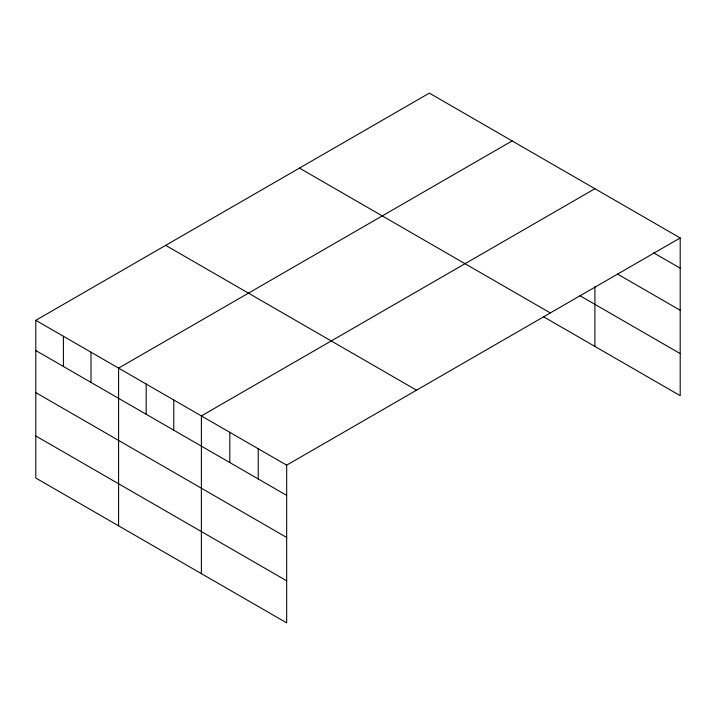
<?xml version="1.0" encoding="UTF-8"?>
<svg xmlns="http://www.w3.org/2000/svg" width="716" height="716" viewBox="0 0 716 716"><rect width="100%" height="100%" fill="white"/><g stroke="black" fill="none" stroke-linecap="round" stroke-linejoin="round"><path stroke-width="1.07" d="M680.2 237.963L429.332 93.125L35.8 320.329L35.8 478.037L286.668 622.875L286.668 465.167L680.2 237.963L680.2 395.671L543.516 316.758M512.119 140.927L118.588 368.122L118.588 525.83M594.907 188.72L201.375 415.924L201.375 573.632M653.663 252.855L680.2 268.178M617.648 274.139L680.2 310.252M579.683 295.565L680.2 353.597M299.467 168.099L550.336 312.946M165.665 245.355L416.533 390.193M35.8 320.329L286.668 465.167M35.8 350.536L286.668 495.382M35.8 392.61L286.668 537.456M35.8 435.963L286.668 580.801M594.907 286.57L594.907 346.428M258.243 448.753L258.243 478.968M229.809 432.339L229.809 462.545M173.782 399.993L173.782 430.2M146.18 384.053L146.18 414.269M90.995 352.191L90.995 382.407M63.393 336.26L63.393 366.476"/></g></svg>
